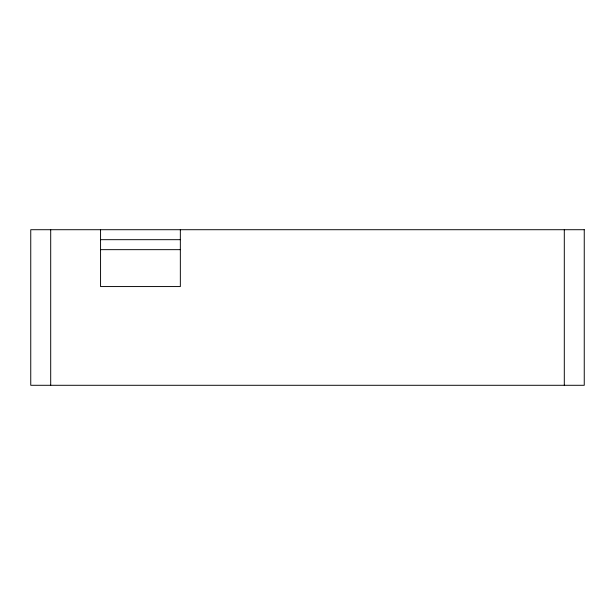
<?xml version="1.0" encoding="UTF-8"?>
<svg xmlns="http://www.w3.org/2000/svg" width="615" height="615" viewBox="0 0 615 615"><rect width="100%" height="100%" fill="white"/><g stroke="black" fill="none" stroke-linecap="round" stroke-linejoin="round"><path stroke-width="0.92" d="M100.468 239.681L180.303 239.681M100.468 249.659L180.303 249.659M564.301 229.71L564.301 385.29M180.341 229.71L180.341 286.559L100.56 286.559L100.56 229.71M50.699 229.71L50.699 385.29M584.25 229.71L30.75 229.71L30.75 385.29L584.25 385.29L584.25 229.71"/></g></svg>
